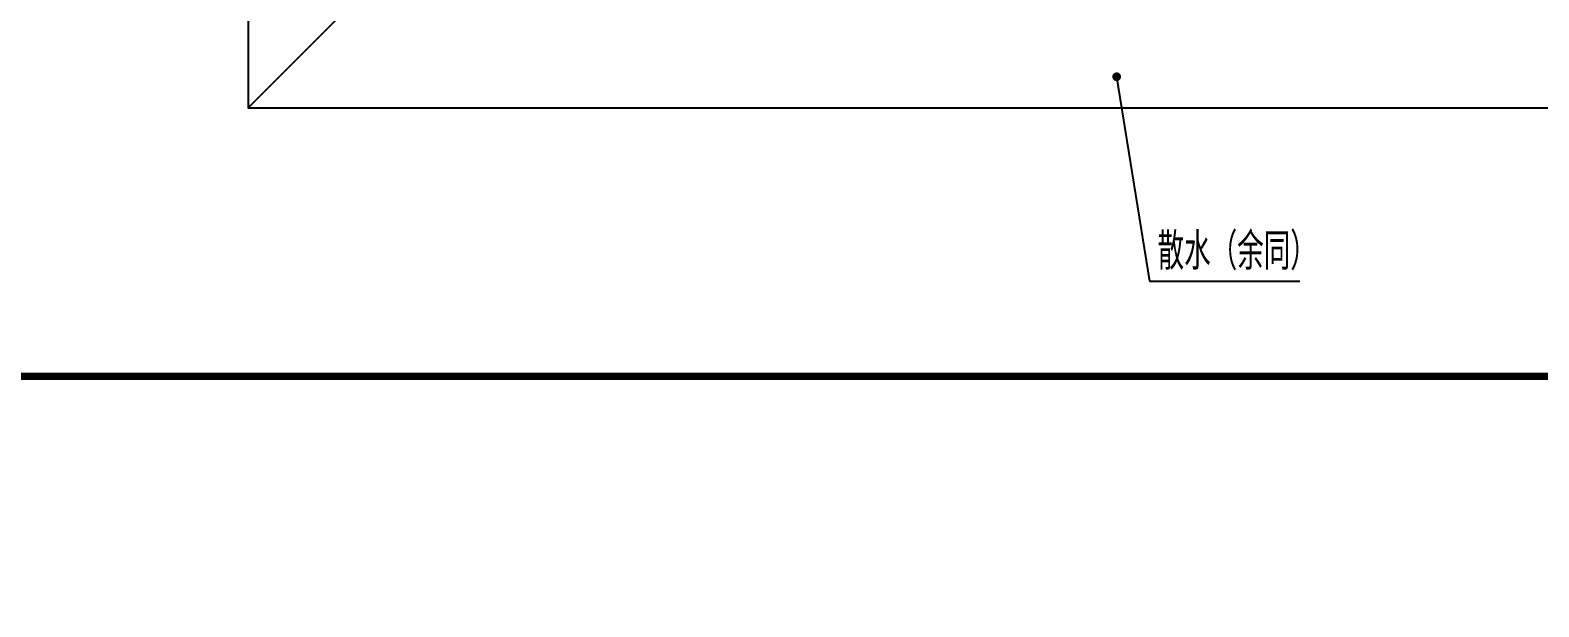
# Model space of a CAD drawing. Extents: x 1241380 to 1952554, y 1012187 to 1766051.
# Drawn here: x 1593869 to 1614601, y 1270773 to 1278688 of the extents above; entities that cross this region are included whole.
import ezdxf

# ---------------------------------------------------------------- set-up
doc = ezdxf.new("R2010")
doc.units = 0
doc.layers.add('1-建筑底图', color=8, linetype='Continuous')
doc.styles.add('_TCH_DIM', font='SIMPLEX', dxfattribs={"bigfont": 'GBCBIG'})
doc.styles.get("Standard").update_dxf_attribs({"font": 'gbeitc.shx', "bigfont": 'gbcbig.shx'})
doc.linetypes.add('JIEDI', pattern='A,1.25,-0.25,0.25,-0.25,0.625,["/",Standard,S=0.6,R=0,X=0,Y=-0.3],0.625,-0.25,0.25,-0.25', length=4)

# ---------------------------------------------------------------- blocks, each defined once
blk = doc.blocks.new('1-一层建筑底图')
at = {"layer": '1-建筑底图', "color": 8}
for p, q in [((26100, 74950), (27300, 76150)), ((38034, 75378), (38486, 72572)), ((38486, 72572), (40551, 72572))]:
    blk.add_line(p, q, dxfattribs=at)
blk.add_lwpolyline([(15000, 71650), (15000, 76950), (26100, 76950), (26100, 74950), (50750, 74950)], dxfattribs=at)
at = {"layer": '1-建筑底图', "color": 8, "const_width": 60}
blk.add_lwpolyline([(38029, 75408, 1), (38039, 75349, 1)], format="xyb", close=True, dxfattribs=at)
at = {"layer": '1-建筑底图', "color": 8, "ltscale": 3, "const_width": 100}
blk.add_lwpolyline([(-2546, 71265), (72950, 71265), (72950, 19335), (1829, 19335)], dxfattribs=at)
at = {"layer": '1-建筑底图', "color": 8, "style": '_TCH_DIM'}
blk.add_text('散水（余同）', height=506.4, dxfattribs=at).set_placement((38597, 72729))

msp = doc.modelspace()

# ---------------------------------------------------------------- block references
at = {"layer": '1-建筑底图', "linetype": 'JIEDI'}
msp.add_blockref('1-一层建筑底图', (1570765, 1202671.1), dxfattribs=at)

doc.saveas('drawing.dxf')
